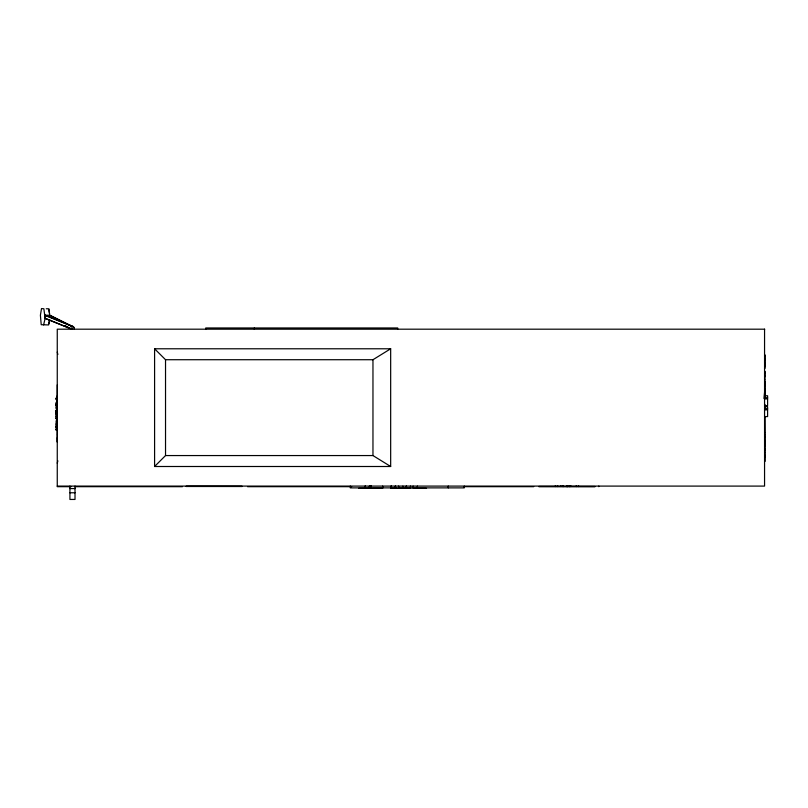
<?xml version="1.0" encoding="UTF-8"?>
<svg xmlns="http://www.w3.org/2000/svg" width="808" height="808" viewBox="0 0 808 808"><rect width="100%" height="100%" fill="white"/><g stroke="black" fill="none" stroke-linecap="round" stroke-linejoin="round"><path stroke-width="1.21" d="M555.389 486.547L555.389 485.588M560.843 486.497L560.752 485.588M562.661 486.497L562.661 485.588M563.095 486.557L563.095 485.588M563.186 486.557L563.186 485.588M566.862 486.658L566.862 485.598M567.59 486.658L567.59 485.598M569.286 486.669L569.286 485.598M570.7 486.557L570.7 485.598M576.387 486.557L576.336 485.598M578.498 486.557L578.498 485.598M49.692 319.988L48.621 324.937L41.218 324.705L40.4 315.231L41.511 308.555L43.874 308.777L44.703 315.231L49.732 315.231L71.912 326.159L71.912 329.189L45.177 318.261L43.592 324.937M49.51 320.029L48.793 323.856M763.984 398.516L764.56 392.456M56.903 409.919L56.903 405.364M57.257 463.226L57.873 460.833M154.591 466.499L165.529 455.56L372.963 455.56L390.668 466.499L390.668 348.783L154.591 348.783L154.591 466.499L390.668 466.499M57.257 408.333L56.56 407.646L57.257 406.949M46.258 308.777L48.914 308.777L49.732 315.231L71.437 326.159A2.464 2.434 -90 0 1 73.74 327.725M154.591 348.783L165.529 359.722L372.963 359.722L390.668 348.783M71.437 326.159L71.912 326.159A2.464 2.434 -90 0 1 74.316 329.189M764.691 329.189L57.257 329.189L57.257 486.679L71.033 486.679M764.56 354.894L765.065 357.601L764.56 357.55M764.56 354.954L765.065 354.954M764.56 355.985L765.065 355.985M764.56 356.56L765.065 356.56M764.56 358.227L765.065 358.227L764.56 361.237M764.56 359.176L765.065 359.176M764.56 361.843L765.065 361.923M764.56 362.792L765.065 362.772M764.56 363.943L765.065 363.974M764.56 366.347L765.065 366.347M764.56 367.963L765.065 367.963M764.56 368.892L765.065 365.388M764.56 371.357L765.065 371.357L764.56 374.013M764.56 372.205L765.065 372.205M764.56 373.064L765.065 373.064M764.56 373.144L765.065 373.144M765.065 374.407L764.56 374.407L765.065 377.427M764.56 375.356L765.065 375.336M764.56 376.538L765.065 376.508M764.56 378.083L765.065 381.315M764.56 379.002L765.065 379.023M764.56 381.82L765.065 381.74L765.025 396.738M764.56 383.83L765.065 383.83M764.56 383.861L765.065 383.861M57.257 384.85L57.257 430.432L57.025 413.343M764.56 385.163L765.065 385.143M764.56 386.062L765.065 386.072M764.56 388.264L765.065 388.264M764.56 389.345L765.065 389.264M764.56 390.193L765.065 390.244M764.56 390.89L765.065 390.809M764.56 391.759L765.065 391.739M764.56 392.941L765.065 392.91M764.56 394.516L765.065 394.516M764.56 395.486L765.065 395.486M764.56 395.758L767.6 395.758L767.6 405.616L764.56 405.616M764.56 396.061L765.065 396.061M764.56 397.708L767.6 397.708M57.257 397.91L56.126 397.96L56.126 399.637L57.257 399.637M56.126 398.435L57.257 398.435M764.56 398.889L767.6 398.889M56.126 399.081L57.257 399.081M56.126 403.919L57.257 403.96M56.126 404.182L57.257 404.182M56.126 404.313L57.257 404.313M56.126 404.414L57.257 404.414M56.126 404.949L57.257 405.05M56.126 405.172L57.257 405.172M57.257 405.444L56.126 405.414L56.126 402.334M764.56 406.717L767.6 406.717L767.6 416.575L764.56 416.575M56.56 407.646L57.257 407.646M56.126 408.091L57.257 408.091M57.257 408.191L56.126 408.191L56.126 405.677M764.56 408.666L767.6 408.666M764.56 409.848L767.6 409.848M56.126 410.292L57.257 410.292M56.126 410.565L57.257 410.504M56.126 410.626L57.257 410.686M56.126 411.262L57.257 411.262L56.126 411.434M57.257 411.747L56.126 411.747L56.126 410.232M57.257 412.12L56.126 412.12L56.126 415.019L57.257 414.959M56.126 412.474L57.257 412.413M56.126 412.524L57.257 412.524M57.257 413.11L56.126 413.11L57.257 413.272M56.126 413.565L57.257 413.565M56.126 413.969L57.257 413.928M56.126 414.322L57.257 414.322M57.257 415.655L56.126 415.605L56.126 418.857L57.257 418.857M56.126 416.009L57.257 415.878M56.126 416.645L57.257 416.645M56.126 417.625L57.257 417.625M56.126 418.453L57.257 418.453M56.126 418.564L57.257 418.564M57.257 423.968L56.126 423.968L56.126 426.957L57.257 426.957M56.126 424.291L57.257 424.291M57.257 424.978L57.045 421.635M57.257 425.493L57.045 426.351M56.126 426.008L57.257 426.008M56.126 426.361L57.257 426.351M57.257 426.786L57.257 434.007M57.257 427.291L56.126 427.291L56.126 430.27L57.257 430.27M56.126 427.604L57.257 427.604M56.126 429.331L57.257 429.331M56.126 429.684L57.257 429.684M764.56 432.886L765.125 432.886L765.125 438.633L764.56 438.633M57.257 434.462L57.257 437.694M764.56 434.573L765.125 434.603M764.56 437.118L765.125 437.067M764.56 439.431L765.125 439.431L765.125 446.309L764.56 446.309M764.56 440.976L765.125 440.976M764.56 441.491L765.125 441.491M764.56 441.915L765.125 441.875M764.56 442.865L765.125 442.865M764.56 443.733L765.125 443.733M764.56 443.915L765.125 443.915M764.56 444.309L765.125 444.309M764.56 444.844L765.125 444.844M764.56 446.46L765.125 446.46L765.125 452.258L764.56 452.258M764.56 448.581L765.125 448.581M764.56 450.127L765.125 450.127M764.56 453.015L765.125 453.015L765.125 454.54L764.56 454.54M764.56 455.399L765.125 455.399L765.125 461.388M764.56 455.459L765.125 455.459M764.56 457.015L765.125 457.025M57.257 486.093L764.56 486.093L764.56 329.189M186.012 486.325L242.218 486.355M538.845 486.487L595.041 486.517M74.79 486.679L182.477 486.679M186.012 486.487L242.218 486.517M247.511 486.679L351.672 486.679M463.57 486.679L533.724 486.679M538.845 486.648L595.041 486.679M598.768 486.679L598.809 486.093M358.59 488.375L371.387 488.375L371.387 486.093M372.337 488.375L382.659 488.375L382.659 486.093M397.273 488.375L391.062 488.375L391.062 486.093M410.716 488.375L398.627 488.375L398.627 486.093M426.503 488.375L413.141 488.375L413.141 486.093M69.922 488.567L75.013 488.567M69.922 492.769L75.013 492.769M44.703 315.231L71.912 326.159L45.177 315.231L45.177 318.261M44.703 318.261L71.912 329.189L65.256 325.907M64.923 325.907L70.357 328.644M48.793 309.626L49.51 313.454M57.257 352.056L57.873 354.449M56.792 396.243L56.954 408.454M765.257 405.555L765.257 406.565M765.065 361.843L765.065 364.863M765.025 404.99L765.025 407.394M765.025 416.847L765.125 432.219M764.913 404.848L764.913 407.121M464.267 486.093L464.267 487.881L350.288 487.881L350.288 486.093M448.299 486.093L448.299 487.881M417.393 486.093L417.393 488.375M410.494 486.093L410.494 488.375M406.434 486.093L406.434 488.375M406.242 486.093L406.242 488.375M402.889 486.093L402.889 488.375M397.708 329.189L397.708 327.967L205.757 327.967L205.757 329.189M395.466 486.093L395.466 488.375M395.294 486.093L395.294 488.375M391.284 486.093L391.284 488.375M372.963 359.722L372.963 455.56M371.246 486.093L371.246 488.375M370.286 486.093L370.286 488.375M369.771 486.093L369.771 488.375M369.357 486.093L369.357 488.375M365.297 486.093L365.297 488.375M365.115 486.093L365.115 488.375M254.338 327.967L254.338 329.189M165.529 359.722L165.529 455.56M75.013 486.093L75.013 499.445L69.922 499.445L69.922 486.093M57.045 438.067L57.045 441.925M56.56 402.091L56.56 413.201M56.126 420.786L56.126 423.624M44.703 314.918L44.703 318.564M557.5 485.588L557.5 486.547L557.55 485.588M765.065 360.277L764.56 360.277L765.065 360.338M765.065 382.669L764.56 382.669L765.065 382.679"/></g></svg>
